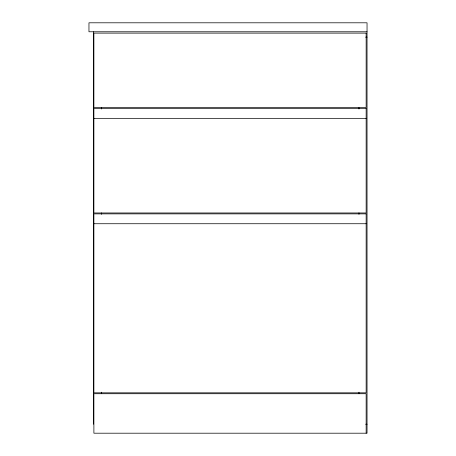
<?xml version="1.0" encoding="UTF-8"?>
<svg xmlns="http://www.w3.org/2000/svg" width="456" height="456" viewBox="0 0 456 456"><rect width="100%" height="100%" fill="white"/><g stroke="black" fill="none" stroke-linecap="round" stroke-linejoin="round"><path stroke-width="0.68" d="M367.04 31.772L88.96 31.772L88.96 22.8L367.04 22.8L367.04 433.2L93.89 433.2L93.89 393.727L366.145 393.727L366.145 433.2M365.621 37.153L367.04 37.153M93.89 118.338L366.145 118.338M93.89 223.736L366.145 223.736M365.695 424.228L367.04 424.228M358.969 107.576L358.969 109.018M358.969 212.861L358.969 214.326M358.969 392.211L358.969 393.631M101.517 107.593L101.517 109.018M101.517 212.901L101.517 214.326M101.517 392.211L101.517 393.631M93.44 31.772L93.44 424.228M366.145 33.117L93.89 33.117L93.89 107.57L366.145 107.57L366.145 33.117M366.145 108.471L93.89 108.471L93.89 212.975L366.145 212.975L366.145 108.471M366.145 213.87L93.89 213.87L93.89 392.833L366.145 392.833L366.145 213.87"/></g></svg>
